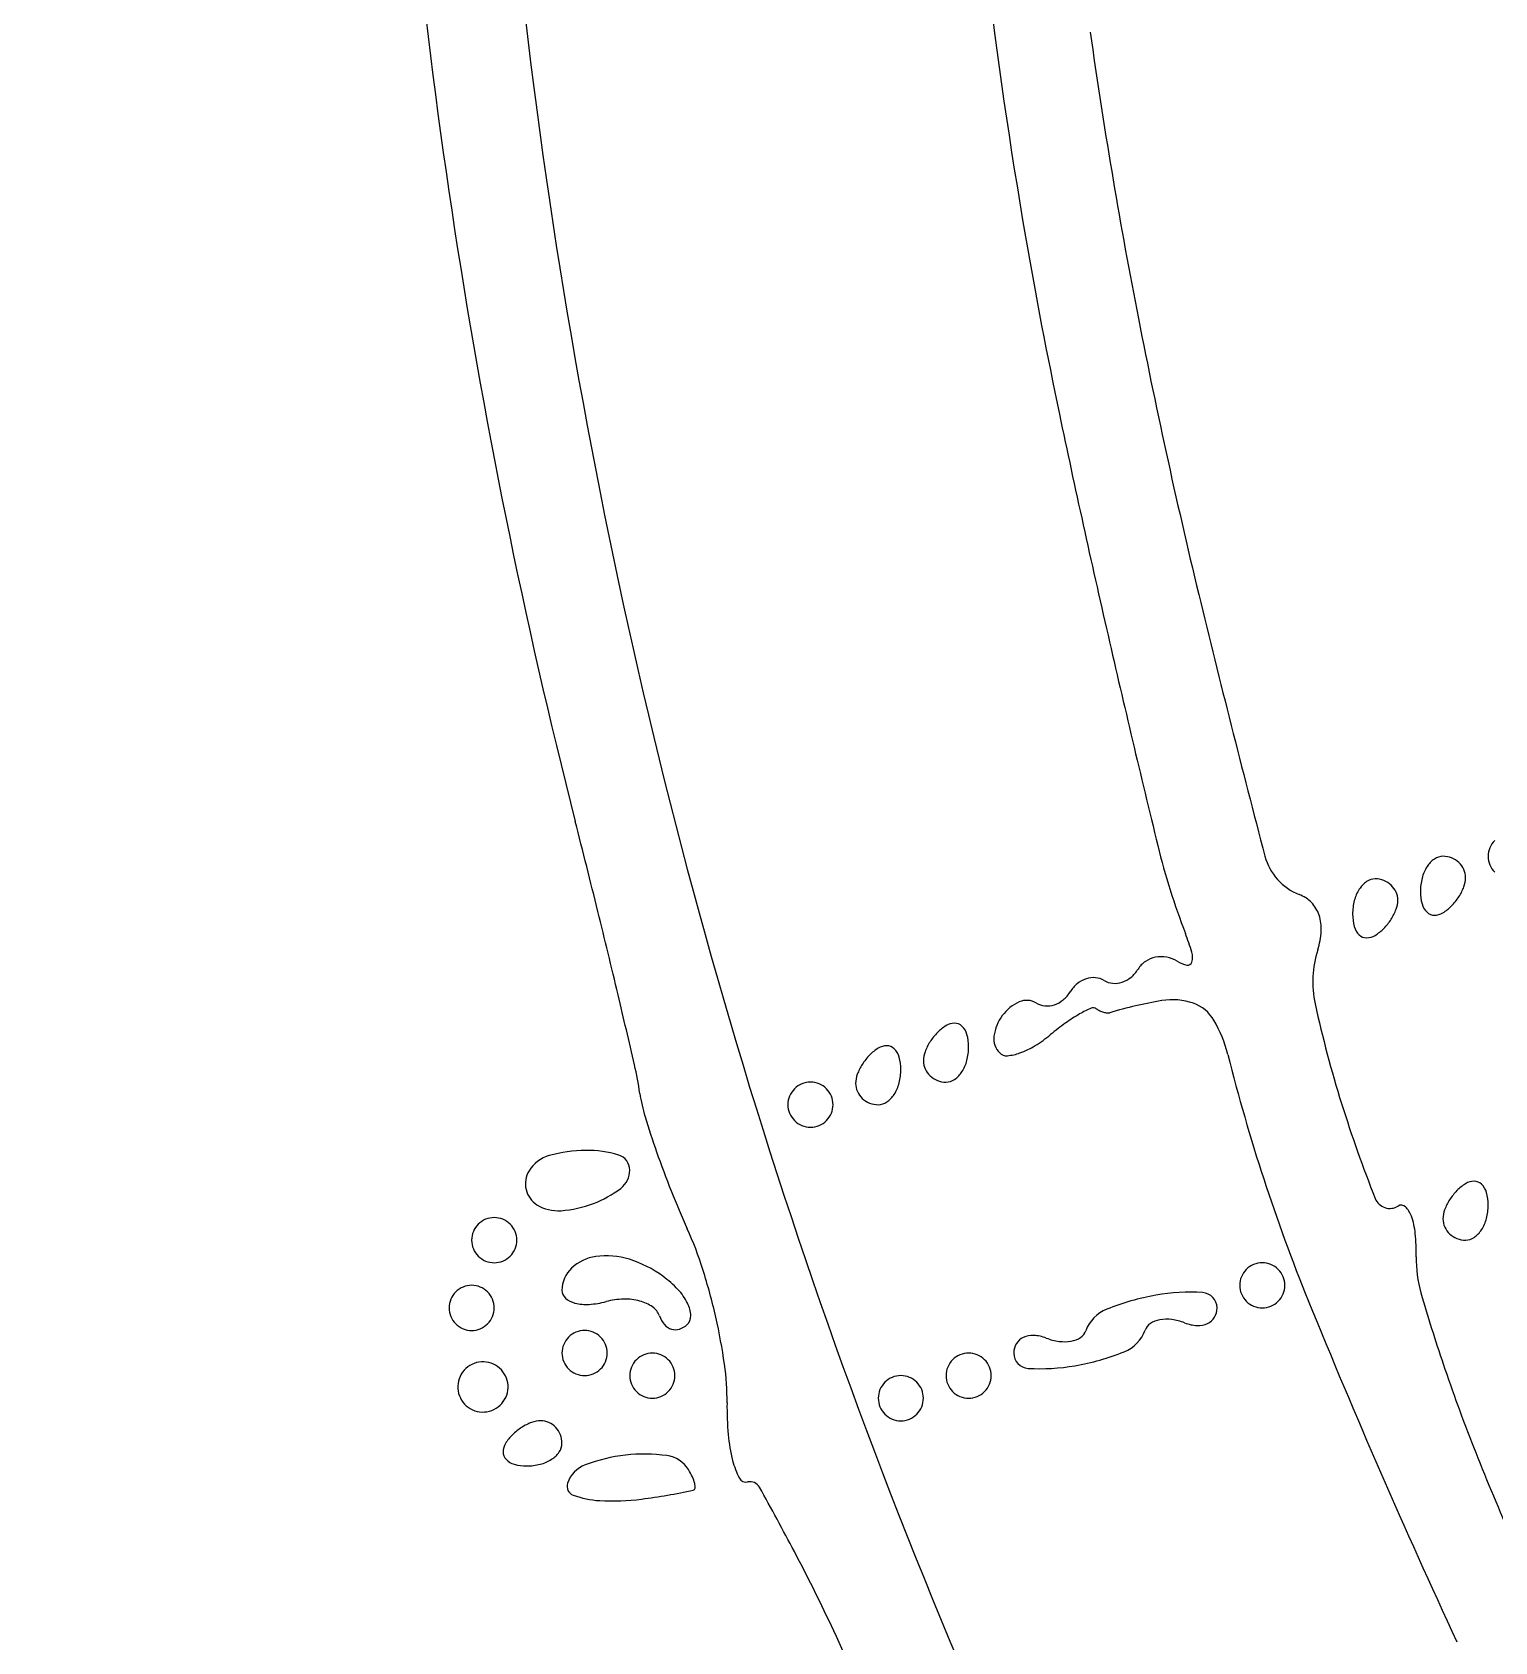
# Model space of a CAD drawing. Header units: metres. Extents: x -22 to 82, y -7 to 32.
# Drawn here: x 9.7028 to 9.8397, y 27.7126 to 27.8634 of the extents above; entities that cross this region are included whole.
import ezdxf

# ---------------------------------------------------------------- set-up
doc = ezdxf.new("R2010")
doc.units = ezdxf.units.M
doc.header["$LTSCALE"] = 2
doc.header["$MEASUREMENT"] = 0
doc.layers.add('ZSILUETAEDIFICIO', color=253, linetype='CONTINUOUS')
doc.layers.add('ZVEREDA', color=253, linetype='CONTINUOUS')

msp = doc.modelspace()

# ---------------------------------------------------------------- hatches: boundary and pattern name
at = {"layer": 'ZVEREDA'}
h = msp.add_hatch(dxfattribs=at)
h.set_pattern_fill('AR-SAND', color=256, scale=0.08)
h.set_pattern_definition([(37.50000000000001, (100.3217642182751, 117.4581959786875), (-0.0050394686487687, 0.1541459015210527), [0, -0.1216, 0, -0.136, 0, -0.13]), (7.499999999999999, (100.3217642182751, 117.4581959786875), (0.1415821364214182, 0.2257716852183792), [0, -0.0656, 0, -0.1096, 0, -0.042]), (327.5, (100.2233642182753, 117.4581959786875), (0.2491313489401196, 0.0004527242829572), [0, -0.04, 0, -0.144, 0, -0.188]), (317.5, (100.2233642182753, 117.4581959786875), (0.2404901283657835, 0.0702140451947399), [0, -0.02, 0, -0.0944, 0, -0.108])])
h.paths.add_polyline_path([(31.4583351261974, 30.10001185127862), (-5.580466054143699, 30.14202237673669), (-5.496152509190097, 24.7095630808688), (0.5053741138006274, 24.71459050236479), (0.5053741138006274, 23.02514520136083), (2.905374113800207, 23.02514520136083), (2.905811148500817, 24.71459050236479), (7.70575982083821, 24.71459050236479), (7.70575982083821, 23.02524487001511), (10.1053227861378, 23.02524487001511), (10.1057598208379, 24.71459050236479), (12.50561829493628, 24.71459050236479), (14.90575982083172, 24.71459050236479), (14.90575982083172, 23.02514520136083), (17.30547676903481, 23.02514520136083), (17.30591380373539, 24.71459050236479), (22.10547676902863, 24.63459050236452), (22.10547676902863, 23.02461800278962), (24.5050398048495, 23.02461800278962), (24.5050398048495, 24.63406330379348), (31.4583221007949, 24.61459050236454), (29.30561829493013, 24.61459050236454), (29.30561829493013, 20.61092766967829), (30.50572014345363, 20.61326742045304), (30.50572014345363, 24.61459050236454), (31.4583221007949, 24.61459050236454)])
h.paths.add_polyline_path([(3.274978631708791, 29.84745587849517), (21.85115500656482, 29.84745587849517), (21.85115500656482, 26.26298918530352), (3.274978631708791, 26.26298918530352)], flags=16)
edge = h.paths.add_edge_path(flags=0)
edge.add_line((4.190763625501631, 28.45334721717251), (4.191796270515823, 28.45334721717251))
edge.add_arc((4.030850849770815, 28.47872758158093), 0.1629343160792154, 351.0385129392877, 357.3660182868147)
edge.add_arc((4.112611057247875, 28.47496619707363), 0.0810876329450389, 344.53720768220717, 357.3660765305271, ccw=False)
edge = h.paths.add_edge_path(flags=0)
edge.add_arc((4.129473601766023, 28.48361260777853), 0.0424070857397566, 8.446156974039805, 17.04280200703507)
edge.add_arc((4.048520085864993, 28.46875624364435), 0.1245244297232045, 3.3254775150875844, 12.657113459455672, ccw=False)
edge.add_arc((4.009668740244905, 28.46649875537224), 0.1634413066505545, 3.325477516473139, 5.867953198212037)
edge.add_arc((4.024461425057098, 28.46801930679646), 0.148570677863494, 5.867861931155238, 8.446156969658695)
edge = h.paths.add_edge_path(flags=0)
edge.add_arc((4.187625943115307, 27.71049756740979), 0.005506773619038, 0, 44.649192788606285, ccw=False)
edge.add_line((4.193132716734738, 27.71049756740979), (4.193170576032799, 27.71059180186387))
edge.add_arc((4.083131412969806, 27.72142825678299), 0.110571452748189, 354.3757511834748, 357.7808422671732)
edge.add_arc((4.083495542828814, 27.72707965905653), 0.1105714527485412, 354.8460124112327, 363.6003750095574)
edge.add_arc((4.265141154600997, 27.71569919341579), 0.0736096129205384, 165.585485692761, 181.0365879312016)
edge = h.paths.add_edge_path(flags=0)
edge.add_ellipse((4.155844521799992, 27.55226263330349), major_axis=(-0.004886144824328529, 0.5517489951021792), ratio=0.0764573230342362, start_angle=264.41174822548277, end_angle=281.9145976805995, ccw=False)
edge.add_arc((-177.0033036909715, 27.24610176780652), 181.2017851309283, -3.410605131648481e-12, 0.07993633669821065, ccw=False)
edge.add_line((4.198481439956822, 27.24610176779618), (4.210484766247419, 27.6590139235833))
edge.add_ellipse((4.18687514976483, 27.77778923014426), major_axis=(0.01575538398604225, -0.1077800230216994), ratio=0.5161088083865675, start_angle=337.05526251174393, end_angle=345.80434126128097, ccw=False)
edge = h.paths.add_edge_path(flags=0)
edge.add_arc((387.0379938681306, 26.57348742740584), 383.1770730560518, 179.7962796488156, 179.8227156500893, ccw=False)
edge.add_arc((63.47661150482531, 27.72394417231078), 59.61364541384286, 179.6242268241421, 179.7962796450261, ccw=False)
edge.add_arc((107.9126775625507, 27.43250698258277), 104.0506671673548, 179.4892207827528, 179.6242268252662, ccw=False)
edge.add_arc((4.908773407262004, 28.32581589378475), 1.043191389333353, 173.5744382351789, 178.1175676432889, ccw=False)
edge.add_arc((3.941956756071903, 28.43638332363668), 0.0700943375474026, 136.9440126095541, 174.9430767679891, ccw=False)
edge.add_arc((3.939591411760631, 28.44492007257332), 0.0627084935053294, 98.57263522089539, 141.1716653543758, ccw=False)
edge.add_arc((3.971787529488921, 28.27408536092594), 0.2365196678389941, 91.78341864015289, 100.1162303726033, ccw=False)
edge.add_arc((4.161354391850892, 22.18584956753244), 6.327705978506592, 91.01273401402932, 91.78341864030182, ccw=False)
edge.add_line((4.049514576590127, 28.51256710557305), (4.169165289891879, 28.51468221717266))
edge.add_line((4.169165289891879, 28.51468221717232), (4.179750299263304, 28.53043944484654))
edge.add_arc((4.190827730734469, 28.52494372944767), 0.0123657743692955, 51.76101418273163, 153.6131534045893, ccw=False)
edge.add_line((4.198481439891822, 28.53465625290397), (4.198481439891822, 28.53636044799151))
edge.add_arc((4.193339192636984, 28.51586697619842), 0.0211287740527576, 75.9140893002533, 183.0668013861589)
edge.add_line((4.172240678425823, 28.51473658199643), (4.049514576590127, 28.51256710557305))
edge.add_arc((4.161354391844498, 22.18584956753244), 6.327705978506354, 91.01273401397248, 91.78341864024476)
edge.add_arc((3.971787529489319, 28.27408536092594), 0.2365196678390667, 91.78341864027549, 100.1162378328985)
edge.add_arc((3.941258338745911, 28.44519436956017), 0.0627084935053418, 100.1162378329312, 120.5228893311077)
edge.add_arc((3.942263761789718, 28.43729516592452), 0.0700943375474093, 117.9506432260986, 158.4595108276586)
edge.add_arc((4.001405707587139, 28.41591235581501), 0.1329691207264811, 159.2459526752788, 175.8968395766796)
edge.add_arc((4.909294928725814, 28.35078371074917), 1.04319138933335, 175.8968395763732, 179.4892207827571)
edge.add_arc((107.9126775622392, 27.43250698108915), 104.0506671670563, 179.4892207819287, 179.6242268244366)
edge.add_arc((63.47661150489225, 27.72394417644966), 59.6136454138861, 179.6242268281098, 179.7962796489794)
edge.add_arc((387.0379938451551, 26.57348740949783), 383.1770730331307, 179.7962796461218, 179.8227156473993)
edge.add_line((3.862755088178147, 27.75911035599103), (3.884622839891307, 27.72070371717251))
edge.add_arc((3.929255688633731, 27.74845655913333), 0.0525576961415898, 211.8734753522308, 222.0820973833024)
edge.add_arc((3.940104661909288, 27.75825274944765), 0.0671749997825091, 222.0818102784924, 230.2563674642507)
edge.add_arc((3.958449832274908, 27.78343227505326), 0.0982851158739191, 231.4181484407944, 254.9741783521728)
edge.add_arc((3.959368323424485, 27.7758030788865), 0.0911999037654329, 253.1739702547738, 268.217256623099)
edge.add_arc((3.968627737210397, 41.24924821526616), 13.56460629090511, 269.9489048779313, 270.3532500274084)
edge.add_arc((4.049525169780992, 16.95504494612499), 10.72985513343538, 89.5075836061958, 89.98540653837108, ccw=False)
edge.add_arc((4.130247462298712, 27.54011210430104), 0.1448483138350315, 64.17034698782749, 85.44946313993978, ccw=False)
edge.add_arc((4.191746138397974, 27.66642980881176), 0.0043674083606586, 1.4282544963651844, 68.34992075025048, ccw=False)
edge.add_arc((4.197384248272812, 27.67701561994579), 0.0105538936861254, 212.0429010611537, 263.0773218994982, ccw=False)
edge.add_arc((4.200612712082403, 27.70999352945552), 0.0404527841329601, 231.8085000024286, 252.4850053579366, ccw=False)
edge.add_arc((4.161788889977004, 27.66257060467501), 0.0208577567284913, 48.53142696656482, 82.63062587060486)
edge.add_arc((4.11933816690663, 27.13308106570912), 0.5520225538390414, 85.31102351279071, 89.99478211468639)
edge.add_arc((4.118411279294634, 16.9552485283175), 10.72985513343608, 89.99478211606726, 90.35325002811415)
edge.add_arc((4.073781246147718, 41.2494889468843), 13.56460629090747, 269.50474175352076, 269.9090879921701, ccw=False)
edge.add_arc((3.956613111675125, 27.77658927219733), 0.0911999037654514, 239.2648217281377, 269.94890487625094, ccw=False)
edge.add_arc((3.940104661909288, 27.75825274944765), 0.0671749997825307, 215.766892496466, 243.3781184107606, ccw=False)
edge.add_line((3.885598753388649, 27.71898970661965), (3.862755088177721, 27.75911035598011))
edge = h.paths.add_edge_path(flags=0)
edge.add_arc((3.982208672812931, 27.77710128656037), 0.0039699795081061, 57.093542815945284, 128.0095147918335, ccw=False)
edge.add_arc((3.983777369758798, 27.77691396217733), 0.0035691351575788, -36.39606693346491, 80.51639118771561, ccw=False)
edge.add_arc((3.985008823383225, 27.77555727172944), 0.0018093348073117, 293.7971605359992, 335.12409378026587, ccw=False)
edge.add_arc((3.984854518882713, 27.77590723729099), 0.002191808038586, 257.1681723130867, 293.7964911424778, ccw=False)
edge.add_arc((3.98554989726631, 27.77896024180501), 0.0053230039216045, 238.282669802615, 257.1684968903267, ccw=False)
edge.add_arc((3.980302814458611, 27.77683864407101), 0.0034331700992157, 99.02971341141892, 315.4979837284754, ccw=False)
edge = h.paths.add_edge_path(flags=0)
edge.add_arc((4.003867887505493, 27.77651366478631), 0.0041965817445002, 179.5419055987072, 270.4580944011244)
edge.add_arc((4.003949051078308, 27.77651352882827), 0.0041965817444636, 269.3499522369119, 383.1232100615633)
edge.add_arc((4.003864094692489, 27.77672872215237), 0.0041965817444639, 19.96411019100292, 182.4788541983977)
edge = h.paths.add_edge_path(flags=0)
edge.add_arc((3.979353550216473, 28.42993420992462), 0.0009651872828333, 125.0907544769644, 237.6009057839097)
edge.add_arc((3.995965221876986, 28.40704187017155), 0.0279429480104366, 127.8062335931203, 268.779035296377)
edge.add_line((3.995369806797299, 28.37910526650563), (4.002718144077988, 28.38645734180113))
edge.add_arc((4.10007393273122, 28.38764962442366), 0.0973630891154655, 166.3647067637932, 180.7016464897838, ccw=False)
edge.add_arc((3.991574634341134, 28.42003595056144), 0.0167827455633406, 325.7976337708378, 488.477492724186)
edge.add_arc((3.995342312636922, 28.45231582363164), 0.0238394652163404, 233.4109544616884, 272.5958997522416)
edge.add_arc((3.987035091752404, 28.42505208948006), 0.0100004255996245, 20.17316381762081, 145.4473270086913)

# ---------------------------------------------------------------- linework, layer by layer
at = {"layer": 'ZSILUETAEDIFICIO'}
for centre, radius, start, end in [((10.32033442290748, 27.93206943530106), 0.5753639790383326, 178.4380446925542, 192.0592957276367), ((10.31721797928211, 27.93312699334325), 0.5816262819458066, 182.7916183917866, 194.3015919596796), ((10.27280929067749, 27.92639489651475), 0.4840634027128443, 183.6845482127293, 189.7750305346295), ((10.31025934618472, 27.93510733145496), 0.513462158266899, 188.0307801085263, 190.9721839162499), ((10.25508949677052, 27.92334233558279), 0.4660826011651626, 189.7750580183668, 191.8543793936026), ((10.3861195517045, 27.94981604373453), 0.5907351612965815, 190.9722980618773, 193.6201619865867), ((10.91468558318931, 28.06179198555043), 1.140052409684065, 191.8543486145202, 192.9202716106732), ((10.30719748578423, 27.92926293124333), 0.5619306033640371, 192.0593008128387, 205.9239835935844), ((11.0925807083583, 28.1209931689142), 1.317638850956785, 193.6202893204708, 194.7199014829467), ((11.25071400989671, 28.13887911789749), 1.484809613420016, 192.9203172468161, 193.7015994697678), ((8.596868643652016, 27.49456479142498), 1.19374371936501, 13.88355074674084, 14.3015802904747), ((9.872224904655724, 27.80279903631146), 0.0659431522945515, 193.7016912559197, 201.1967438126757), ((9.841187569981912, 27.7861765430988), 0.0020982908723822, 157.3753071480579, 179.9993677235803), ((9.841216229618311, 27.78616465718483), 0.0021293174230358, 135.0007884644147, 157.3767585326241), ((9.8232970888009, 27.78753157610737), 0.005283129075694999, 194.7198897014848, 249.0063244462262), ((9.83642670911263, 27.78324442801733), 0.0036367777443202, 147.322383474219, 165.7437675585644), ((9.835515160008697, 27.78382915236477), 0.0025538076012887, 124.9370861466801, 147.3228174126963), ((9.83485929249332, 27.78476804684334), 0.0014085194108676, 90.00054442116257, 124.9376940886845), ((9.834859275460701, 27.78394911961783), 0.0022274466362008, 68.74814367769653, 89.99990614089133), ((9.834895988499994, 27.78404357454281), 0.0021261077017174, 46.74101695150852, 68.74759124283973), ((9.834970690407488, 27.78412296225292), 0.0020170995207028, 24.07311193897261, 46.74097438573983), ((9.841187569981429, 27.78617658940937), 0.0020982908719379, 180.0006322764197, 202.6246928509859), ((9.841216229618311, 27.78618847532334), 0.0021293174229968, 202.6232414673759, 224.9992115355853), ((9.829170160008516, 27.78171415236443), 0.0025538076010287, 124.9370861383064, 147.3228174028994), ((9.82851429249314, 27.78265304684402), 0.0014085194098615, 90.00054442116257, 124.9376940947001), ((9.828514275461004, 27.781834119618), 0.0022274466359734, 68.74814368647787, 89.99990615259007), ((9.828550988500211, 27.78192857454167), 0.0021261077026121, 46.74101697250396, 68.74759126537276), ((9.82862569040779, 27.78200796225417), 0.0020170995198748, 24.07311191475901, 46.7409743636027), ((9.837864143545431, 27.78287928641186), 0.005119864436182, 165.7447077474439, 180.0005053551689), ((9.835112711613192, 27.78418636721727), 0.0018615674964199, 0.0007398107581109728, 24.07435467223434), ((9.834523696545801, 27.78418636183733), 0.0024505825637735, 339.5110204519643, 0.0006877762793654686), ((9.820268653333898, 27.77963972679214), 0.0031698412301205, 43.97507158123285, 69.00568680500248), ((9.83151914354562, 27.78076428641185), 0.005119864436182, 165.7447077474439, 180.0005053551689), ((9.830081709112818, 27.78112942801732), 0.0036367777443202, 147.322383474219, 165.7437675585644), ((9.828767711612898, 27.7820713672163), 0.0018615674967909, 0.0007398387543201653, 24.07435469778623), ((9.828178696545649, 27.78207136183897), 0.0024505825642283, 339.5110204171157, 0.0006877390726770299), ((9.83721390021924, 27.78287921433713), 0.0044696211099143, 179.9996549533788, 195.1307610008926), ((9.83180785027372, 27.78531229876177), 0.0053998440598165, 315.6366025955366, 327.3221384329674), ((9.832222389192623, 27.78504634248043), 0.004907324764095, 327.3226608401513, 339.5103471501629), ((8.918292952015008, 27.5740132876038), 0.8626460758415362, 13.3501171754884, 13.88342532858453), ((9.820324117917835, 27.77969312241578), 0.0030928515870133, 18.48032241466167, 43.97666185040961), ((9.819456673138319, 27.77940326947515), 0.0040074417521067, 356.5683268166874, 18.47952516567394), ((9.830868900219002, 27.78076421433536), 0.0044696211094395, 179.9996549300594, 195.1307609783788), ((9.825877389192812, 27.78293134247826), 0.0049073247628732, 327.3226608624889, 339.5103471731763), ((9.834506697839316, 27.78214720798616), 0.0016651999532532, 195.1311727909692, 226.7416358722515), ((9.834055874153137, 27.78166810378468), 0.0010073376333481, 226.7414538767677, 270.0258772126962), ((9.834055634295737, 27.78218938078277), 0.0015286146866719, 270.0260431276026, 301.7176733420232), ((9.832611143294997, 27.7845266155648), 0.0042761992036278, 301.7175508310489, 315.63703570822), ((9.790276265335933, 27.77101833445846), 0.0219521973937372, 16.32319941102161, 21.19741848154972), ((9.816300890521404, 27.77959256001282), 0.007168896295718, 342.3911088422531, 356.5679138174959), ((9.828161697839022, 27.78003220798701), 0.0016651999536039, 195.1311728211754, 226.7416359050966), ((9.826266143295214, 27.78241161556667), 0.0042761992048996, 301.7175508130449, 315.6370356907901), ((9.825462850273908, 27.78319729876176), 0.0053998440598165, 315.6366025955366, 327.3221384329674), ((9.827710874153325, 27.77955310378417), 0.0010073376328931, 226.7414538590346, 270.0258771868234), ((9.827710634295926, 27.78007438078254), 0.0015286146862394, 270.0260431105626, 301.7176733320028), ((9.808343503832702, 27.77434280693024), 0.002394310471151, 124.1319654812673, 148.2826432630467), ((9.808460857135515, 27.77416963668099), 0.0026034987410018, 101.4505709571876, 124.1313693929541), ((9.808490288158481, 27.77402456008053), 0.0027515305052573, 79.4658097568941, 101.4514928292273), ((9.808464708494483, 27.77388689643453), 0.0028915504977538, 58.28328132922962, 79.46619478341293), ((9.81139859563092, 27.77863407302749), 0.0026890748558008, 238.2822448797986, 259.1108550428756), ((9.810965222151225, 27.77638130647426), 0.0003950021201993, 259.1110872994864, 343.7942385972531), ((9.809772391828801, 27.77672800595474), 0.0016371956264602, 343.7935610083106, 16.322023881393), ((9.83253326352019, 27.77444059925148), 0.0098614481769029, 162.3912407316048, 192.2014234829103), ((9.802275807639319, 27.77222223562563), 0.0026098183975804, 108.4356775034074, 129.5179236218881), ((9.802157600030824, 27.77257665706543), 0.0022362041691414, 85.44272223607665, 108.4341675509911), ((9.802193050817806, 27.77302112837276), 0.0017903213362886, 58.28250059407191, 85.44345653523067), ((9.804075507401024, 27.77606700413554), 0.0017903213363966, 238.2825005940719, 265.4434565352307), ((9.80399275058042, 27.77686589688267), 0.0026098183974104, 288.4356774939379, 309.5179236141793), ((9.803713838195307, 27.77720407881736), 0.0030481779969738, 309.5173288753976, 328.2827342927067), ((8.85256077463211, 27.55841399084198), 0.9302038822219796, 12.93553414101694, 13.35012594934114), ((9.797368838195126, 27.77508907881736), 0.0030481779969738, 309.5173288753976, 328.2827342927067), ((9.802554720024801, 27.771884053691), 0.0030481779975891, 129.5173288885746, 148.2827343053297), ((9.80411095818792, 27.77651147544384), 0.0022362041702164, 265.4427222383767, 288.4341675528332), ((9.796798056924388, 27.76890732617494), 0.0039710994008726, 113.8742836760664, 143.6727493193852), ((9.7958861228133, 27.77096773254635), 0.0017179020642327, 58.28245761114817, 113.874471313119), ((9.797730507401212, 27.77395200413577), 0.0017903213365901, 238.2825005978961, 265.4434565358058), ((9.797765958188222, 27.77439647544384), 0.0022362041702164, 265.4427222383767, 288.4341675528332), ((9.797647750580154, 27.77475089688147), 0.0026098183964757, 288.4356775113172, 309.5179236300606), ((9.807925113358294, 27.75885969680627), 0.0144098593046571, 119.441678182803, 125.6155234494046), ((9.806759219889301, 27.76092493553443), 0.0120382525613027, 113.6650071927873, 119.4408029568953), ((9.802120299693996, 27.77151028972878), 0.0004810338649776, 54.17503581764284, 113.6668456972045), ((9.803654847451696, 27.77363598896187), 0.0021406896236066, 234.1742387539529, 244.1413120301477), ((9.803724698642128, 27.77378022799877), 0.0023009521767595, 244.14263509932, 253.5846758741794), ((9.80362165506881, 27.77343019185366), 0.0019360641472522, 253.5824217923627, 263.6672986352308), ((9.803479246934131, 27.77214704709831), 0.0006450410878831, 263.667855839838, 286.5537950401994), ((9.8155183096749, 27.73164405551785), 0.0416093238777894, 99.66064476058473, 106.5539977175778), ((9.809526615247506, 27.76684252728847), 0.0059045228406529, 70.54483892449389, 99.6607401384709), ((9.810287389004145, 27.7689962377238), 0.0036203938274895, 30.32639540280083, 70.54485667134149), ((9.926743890276413, 27.79481215704487), 0.1062494275141297, 192.2014494469607, 197.4146952173269), ((9.790577414923717, 27.76667651694333), 0.0042761992033027, 121.7175508258704, 135.6370357039466), ((9.789132923922608, 27.76901375172542), 0.0015286146861938, 90.02604309352256, 121.7176733130146), ((9.789132684066118, 27.76953502872402), 0.001007337632666, 46.74145387788053, 90.02587721269616), ((9.78868186037991, 27.76905592452118), 0.0016651999536039, 15.13117282117539, 46.74163590509664), ((9.796970269230513, 27.76878071292981), 0.0041848468969331, 143.6729193773584, 172.5152426256695), ((9.81415014078064, 27.75016997878299), 0.0250992075406823, 125.6159661868211, 129.6906418232241), ((9.802877344027621, 27.76466159554752), 0.0122051413106483, 14.04623175093862, 30.3263179702815), ((9.782787923922797, 27.76689875172542), 0.0015286146864328, 90.0260431105626, 121.7176733275044), ((9.782787684066307, 27.76742002872334), 0.0010073376333483, 46.74145390446098, 90.02587723854282), ((9.790966169026234, 27.76615679002998), 0.0049073247628732, 147.3226608624889, 159.5103471731763), ((9.791380707945137, 27.76589083374444), 0.0053998440609214, 135.6366025766235, 147.3221384146999), ((9.785974657999986, 27.768323918173), 0.0044696211094395, 359.9996549300594, 15.13076097837881), ((9.794678695871625, 27.76908179115964), 0.0018735795909051, 172.5154565311225, 225.0001760973284), ((9.792629336897619, 27.77501403904228), 0.0077135027684476, 289.9140115810902, 301.6141769916745), ((9.79003939307114, 27.77922132180026), 0.0126540530633868, 301.6148361637045, 309.6901974689002), ((9.785035707945326, 27.76377583374648), 0.0053998440598165, 135.6366025955366, 147.3221384329674), ((9.78423241492402, 27.76456151694333), 0.0042761992036278, 121.7175508310489, 135.63703570822), ((9.78233686037973, 27.76694092452203), 0.0016651999532532, 15.13117279096919, 46.74163587225151), ((9.77962965799972, 27.76620891817112), 0.0044696211099143, 359.9996549533788, 15.13076100089263), ((9.788664861673396, 27.76701677066927), 0.0024505825642283, 159.5110204171157, 180.0006877390727), ((9.788075846605977, 27.76701676529183), 0.0018615674967909, 180.0007398387543, 204.0743546977862), ((9.786761849106142, 27.76795870449092), 0.0036367777443202, 327.322383474219, 345.7437675585644), ((9.785324414673397, 27.76832384609634), 0.005119864436182, 345.7447077474438, 0.0005053551688704996), ((9.793989858321993, 27.76839293438417), 0.0008994025911638, 224.9995007946715, 275.2579322969754), ((9.793636276805728, 27.77223427481363), 0.0047569816483658, 275.2588391044947, 289.9150265709985), ((9.98202890330711, 27.80948258861946), 0.1724680906755272, 194.0462055322286, 202.1103507819154), ((9.72513721282192, 27.75883044254124), 0.0349070629518805, 8.465201700553001, 12.93530984890603), ((9.78231986167313, 27.76490177067086), 0.0024505825637735, 159.5110204519643, 180.0006877762794), ((9.784621169026423, 27.76404179002782), 0.004907324764095, 147.3226608401514, 159.5103471501629), ((9.778979414673614, 27.76620884609633), 0.005119864436182, 345.7447077474438, 0.0005053551688704996), ((9.788217867811198, 27.76708017025413), 0.0020170995198748, 204.073111914759, 226.7409743636027), ((9.788292569718834, 27.76715955796664), 0.0021261077026121, 226.7410169725039, 248.7475912653728), ((9.78767339820999, 27.76737398014353), 0.0025538076012887, 304.9370861466801, 327.3228174126963), ((9.774747040147133, 27.76621392678612), 0.015249200932449, 188.4653739015148, 196.8797162552262), ((9.775651229618404, 27.76289965718485), 0.0021293174230358, 135.0007884644147, 157.3767585326241), ((9.7756511881787, 27.76289961574554), 0.0021293174226753, 112.6232414641004, 134.9992115355853), ((9.775639302264835, 27.76292827538214), 0.0020982908719379, 90.0006322764197, 112.6246928509962), ((9.775639255954331, 27.76292827538214), 0.0020982908719275, 67.37530714900383, 89.9993677235803), ((9.77562737004041, 27.76289961574554), 0.0021293174227384, 45.0007884644147, 67.37675853589961), ((9.77562732860062, 27.76289965718485), 0.0021293174229968, 22.62324146737595, 44.9992115355853), ((9.781730846606706, 27.76490176529182), 0.0018615674972988, 180.0007398387543, 204.0743546984744), ((9.781872867811018, 27.76496517025396), 0.0020170995193976, 204.0731119200206, 226.7409743686013), ((9.781328398210235, 27.76525898014353), 0.0025538076012887, 304.9370861466801, 327.3228174126963), ((9.780416849106302, 27.76584370449098), 0.0036367777443202, 327.322383474219, 345.7437675585644), ((9.788329282758895, 27.76725401289013), 0.0022274466362008, 248.7481436646703, 269.9999061291926), ((9.788329265725906, 27.76643508566428), 0.0014085194100479, 270.0005444211625, 304.9376940893943), ((9.775622569981124, 27.7629115430978), 0.0020982908719275, 157.3753071155864, 179.9993676925357), ((9.775622569981607, 27.76291158941063), 0.0020982908724627, 180.0006323074643, 202.6246928853807), ((9.775655988237503, 27.76291154309899), 0.0020982908719379, 0.0006322764196846798, 22.62469285098589), ((9.775655988237105, 27.76291158940944), 0.0020982908723822, 337.3753071480579, 359.9993677235803), ((9.781947569719023, 27.76504455796544), 0.0021261077017174, 226.7410169515085, 248.7475912428397), ((9.78198428275823, 27.76513901289047), 0.0022274466362008, 248.7481436776965, 269.9999061408913), ((9.781984265725697, 27.76432008566496), 0.0014085194108676, 270.0005444211625, 304.9376940886845), ((9.947794409257114, 27.80141489198996), 0.1283111694696212, 197.4146834715074, 201.6252202940655), ((9.838320294710002, 27.78550485497345), 0.0816848736242217, 196.8800368169713, 199.3076827858105), ((9.775651229618404, 27.76292347532336), 0.0021293174229968, 202.6232414673759, 224.9992115355853), ((9.7756511881787, 27.76292351676267), 0.0021293174227384, 225.0007884644147, 247.3767585358996), ((9.775639302265319, 27.76289485712579), 0.0020982908719275, 247.3753071351691, 269.999367711152), ((9.77563925595382, 27.76289485712579), 0.002098290871903, 270.000632288848, 292.6246928648309), ((9.77562737004041, 27.76292351676267), 0.0021293174226753, 292.6232414641004, 314.9992115355853), ((9.77562732860062, 27.76292347532336), 0.0021293174230358, 315.0007884644147, 337.3767585326241), ((9.752086716482381, 27.75498555303818), 0.0032852627122685, 105.903796699212, 148.2825584613715), ((9.754697743043124, 27.74582157334453), 0.0128139553573193, 90.4867754574728, 105.9035461644856), ((9.754677013311493, 27.74826931680633), 0.010366124119107, 73.14571245796026, 90.48714240655251), ((9.757259232869501, 27.75679283517252), 0.001460046240203, 0.0002386554114329523, 73.145823320751), ((9.848469010439004, 27.78905977258916), 0.0924381926411411, 199.3073084722871, 201.7351835985547), ((9.751255324287996, 27.75549939762533), 0.0023078941838238, 148.2829092837824, 170.7866764009703), ((9.756552046699909, 27.75679284353583), 0.0021672324096483, 307.5793491312321, 359.9999396781483), ((9.75127664472734, 27.75549592052226), 0.0023294962910441, 170.786218575226, 193.133358603262), ((9.751266397429617, 27.75549351207025), 0.0023189697789492, 193.1329365449792, 215.5368279497436), ((9.751835376450998, 27.76292209187596), 0.0099012264263405, 290.5705692171215, 307.5794954546175), ((9.843262853800127, 27.78698459296385), 0.0868336911164594, 201.7353710621919, 204.2798866656159), ((9.840025707944903, 27.75108583374646), 0.0053998440594337, 135.6366025921568, 147.3221384303556), ((9.839222414923626, 27.75187151694337), 0.0042761992033027, 121.7175508258704, 135.6370357039466), ((9.837777923922914, 27.75420875172546), 0.0015286146864328, 90.0260431105626, 121.7176733275044), ((9.837777684065884, 27.75473002872366), 0.0010073376333481, 46.74145387676766, 90.02587721269616), ((9.837326860380216, 27.75425092452207), 0.0016651999529416, 15.13117279504825, 46.74163588366222), ((9.751228807136812, 27.75546669764549), 0.0022727957314329, 215.537544756058, 238.2825670785531), ((9.752006376051895, 27.7567248155375), 0.0037518069037324, 238.2824299607049, 274.3650494000248), ((9.75145610853383, 27.76393258425725), 0.0109805498274817, 274.3654787688574, 290.5707698726641), ((9.829887722118428, 27.75467229119204), 0.0014771929437542, 201.6254052822987, 301.7175064181816), ((9.830955901301223, 27.75294396642494), 0.0005545829461612, 46.70217966518801, 121.7187718382373), ((9.829824083812298, 27.7517429136193), 0.0022048976644973, 19.56666138482478, 46.70049943536266), ((9.839611169026, 27.7513517900278), 0.0049073247636691, 147.3226608372811, 159.51034714831), ((9.833969414673248, 27.75351884609813), 0.0051198644366368, 345.7447077277153, 0.0005053348198343007), ((9.83461965799981, 27.75351891817104), 0.0044696211099143, 359.9996549533788, 15.13076100089263), ((9.746041188178623, 27.75020961574552), 0.0021293174226753, 112.6232414641004, 134.9992115355853), ((9.746029302264816, 27.75023827538212), 0.0020982908719379, 90.0006322764197, 112.6246928509962), ((9.746029255954198, 27.75023827538212), 0.0020982908719275, 67.37530714900383, 89.9993677235803), ((9.746017370040391, 27.75020961574552), 0.0021293174227384, 45.0007884644147, 67.37675853589961), ((9.825430453648806, 27.75018131476997), 0.0068677912918076, 5.523701513905482, 19.56648527284005), ((9.83730986167319, 27.75221177067084), 0.0024505825637735, 159.5110204519643, 180.0006877762794), ((9.836720846605914, 27.75221176529095), 0.0018615674964199, 180.0007398107581, 204.0743546722343), ((9.835406849105993, 27.75315370448953), 0.0036367777439842, 327.3223834961779, 345.7437675793788), ((9.746012569981502, 27.75022154309897), 0.0020982908719275, 157.3753071490141, 179.9993677235803), ((9.74604122961793, 27.75020965718483), 0.002129317422616, 135.0007884557555, 157.3767585279062), ((9.746017328600999, 27.75020965718483), 0.0021293174226753, 22.6232414720938, 44.99921154424447), ((9.746045988237483, 27.75022154309897), 0.0020982908719379, 0.0006322764196846798, 22.62469285098589), ((9.732661611558115, 27.73709304969299), 0.0344997373994523, 17.50064507529656, 24.27973738230851), ((9.813601684036001, 27.74903710186447), 0.0187517726824986, 358.8886176177303, 5.524593139546109), ((9.836862867811135, 27.75227517025525), 0.0020170995203911, 204.0731119442305, 226.7409743951495), ((9.836937569718629, 27.75235455796548), 0.0021261077015526, 226.7410169604193, 248.7475912542496), ((9.836974282757922, 27.75244901289034), 0.0022274466362008, 248.7481436886005, 269.9999061525901), ((9.8369742657257, 27.75163008566483), 0.0014085194108676, 270.0005444211625, 304.9376940886845), ((9.836318398209926, 27.75256898014351), 0.0025538076016715, 304.9370861550453, 327.3228174182173), ((9.746012569981986, 27.75022158940948), 0.0020982908724451, 180.0006322764197, 202.6246928519422), ((9.74604122961793, 27.75023347532334), 0.0021293174226753, 202.6232414720938, 224.9992115442445), ((9.746017328600999, 27.75023347532334), 0.002129317422616, 315.0007884557555, 337.3767585279062), ((9.746045988237, 27.75022158940948), 0.0020982908723822, 337.3753071480579, 359.9993677235803), ((9.746041188178623, 27.75023351676265), 0.0021293174227384, 225.0007884644147, 247.3767585358996), ((9.746029302264816, 27.75020485712594), 0.0020982908719275, 247.3753071490038, 269.9993677235803), ((9.746029255954198, 27.75020485712594), 0.0020982908719379, 270.0006322764197, 292.6246928509962), ((9.746017370040391, 27.75023351676265), 0.0021293174226753, 292.6232414641004, 314.9992115355853), ((9.755243132043915, 27.74551862522196), 0.0028688529346395, 133.4804517643154, 180.0001791028236), ((9.756099286353901, 27.74461579828431), 0.0041130782685929, 97.93286895498109, 133.4803381873141), ((9.756523053519402, 27.74157441983567), 0.0071838373731431, 72.49599397616123, 97.93257306346783), ((9.755418937997831, 27.73807351258449), 0.0108547259123256, 53.82499308364325, 72.4959205410386), ((9.7112485589534, 27.73034120746712), 0.0569520467526358, 12.84366253647029, 17.50070995727336), ((9.81795122961762, 27.74597965718488), 0.002129317422616, 135.0007884557555, 157.3767585279062), ((9.817951188178284, 27.74597961574551), 0.0021293174226753, 112.6232414641004, 134.9992115355853), ((9.81793930226533, 27.74600827538103), 0.0020982908733372, 90.00063228884795, 112.6246928619751), ((9.817939255953917, 27.74600827538217), 0.0020982908721548, 67.37530713754586, 89.99936771115203), ((9.817927370040508, 27.74597961574551), 0.0021293174227384, 45.0007884644147, 67.37675853589961), ((9.817927328600746, 27.74597965718488), 0.0021293174229968, 22.62324146737595, 44.9992115355853), ((9.843790871955008, 27.74845141780577), 0.0114430959713239, 178.8885053901022, 196.1098412661987), ((9.74392618817842, 27.74386461574551), 0.0021293174226753, 112.6232414641004, 134.9992115355853), ((9.743914302265523, 27.74389327538125), 0.0020982908731273, 90.00063228884795, 112.6246928643519), ((9.743914255953968, 27.74389327538233), 0.0020982908719275, 67.37530713516908, 89.99936771115203), ((9.743902370040615, 27.74386461574551), 0.0021293174227384, 45.0007884644147, 67.37675853589961), ((9.75574191682361, 27.73851515872894), 0.0103075818380849, 43.43288110092723, 53.82516567083192), ((9.81792256998122, 27.74599154309897), 0.0020982908719275, 157.3753071490141, 179.9993677235803), ((9.817922569981619, 27.74599158940947), 0.0020982908724451, 180.0006322764197, 202.6246928519422), ((9.8179559882376, 27.74599154309897), 0.0020982908719379, 0.0006322764196846798, 22.62469285098589), ((9.817955988237117, 27.74599158940947), 0.0020982908723822, 337.3753071480579, 359.9993677235803), ((9.7438975699813, 27.74387654309896), 0.0020982908719275, 157.3753071490141, 179.9993677235803), ((9.743926229617728, 27.74386465718487), 0.002129317422616, 135.0007884557555, 157.3767585279062), ((9.743902328600797, 27.74386465718487), 0.0021293174229968, 22.62324146737595, 44.9992115355853), ((9.743930988237736, 27.74387654309896), 0.0020982908719379, 0.0006322764196846798, 22.62469285098589), ((9.753338836785304, 27.74551860812846), 0.0009645576760766, 179.9995173273364, 228.8107595630021), ((9.754119795827819, 27.74641109905451), 0.0021504906752905, 228.8119966939699, 255.6567559172817), ((9.754636617614494, 27.74843201407504), 0.0042364442406333, 255.6558085241771, 273.8572120373423), ((9.75434883727641, 27.75270001231968), 0.0085141336331395, 273.8573420298464, 284.6548716853923), ((9.758333422351114, 27.73746285748427), 0.0072353998741385, 91.48073138800447, 104.6550022134686), ((9.75828507311391, 27.73933253071232), 0.0053651016016436, 74.99568231379203, 91.48052514494982), ((9.758695816408107, 27.74086477069255), 0.0037787632373419, 55.13541615196131, 74.99651813961455), ((9.759296282343485, 27.74188025363452), 0.0054129543781457, 26.60400252881726, 43.43263107837444), ((9.761588844161224, 27.74302847052229), 0.0028489259638951, 2.502059889220575, 26.60423400020313), ((9.811991620442114, 27.72219134976194), 0.0232205285103637, 99.94178646097542, 111.7811566058178), ((9.811241995647634, 27.72646809722715), 0.0188785812267215, 86.61242485776069, 99.94179131299059), ((9.812272642263707, 27.74387956446378), 0.0014366368460863, 7.140213640901328e-05, 86.61257989568222), ((9.81795122961762, 27.74600347532333), 0.0021293174226753, 202.6232414720938, 224.9992115442445), ((9.817951188178284, 27.74600351676264), 0.0021293174227384, 225.0007884644147, 247.3767585358996), ((9.817927370040508, 27.74600351676264), 0.0021293174226753, 292.6232414641004, 314.9992115355853), ((9.817927328600746, 27.74600347532333), 0.0021293174230358, 315.0007884644147, 337.3767585326241), ((10.4766134783379, 28.01041603965228), 0.7063109079937655, 202.110305069887, 204.9389686532039), ((9.983736452068825, 27.78887023389763), 0.157108624109063, 196.1096866495909, 198.6470984496361), ((9.743897569981726, 27.7438765894093), 0.0020982908723577, 180.0006322702055, 202.6246928462081), ((9.743926229617728, 27.74388847532333), 0.0021293174226753, 202.6232414720938, 224.9992115442445), ((9.743902328600797, 27.74388847532333), 0.0021293174230358, 315.0007884644147, 337.3767585326241), ((9.743930988237224, 27.7438765894093), 0.0020982908723822, 337.3753071537919, 359.9993677297945), ((9.759857993389005, 27.74253291654099), 0.0017456951353895, 19.76657027068256, 55.13527057718743), ((9.763943043747702, 27.74400084519726), 0.002595094076037, 199.7647389013183, 220.2985125580665), ((9.763350504034605, 27.74310545203844), 0.0010855849124803, 313.0511106691379, 2.501937066950803), ((9.713521685036824, 27.73085969222893), 0.0546205389592946, 8.136447806274965, 12.84343629788395), ((9.804655388342127, 27.74055073819096), 0.0034496548598689, 111.781099884831, 160.1165838595515), ((9.808982433379896, 27.73919926612149), 0.0036156628726513, 82.3640084343056, 100.3328700725762), ((9.808749203941005, 27.73745957479514), 0.0053709183759489, 69.00616845261908, 82.36408579498594), ((9.812198180554503, 27.74374398109512), 0.0014740789980628, 294.8435981199494, 329.4475128497668), ((9.8119684562582, 27.74387955038247), 0.001740822851461, 329.4484278019429, 0.0005223824137987926), ((9.817939302264904, 27.74597485712712), 0.0020982908730643, 247.3753071494841, 269.9993677235803), ((9.817939255954315, 27.74597485712593), 0.0020982908719379, 270.0006322764197, 292.6246928509962), ((9.74392618817842, 27.74388851676264), 0.0021293174227384, 225.0007884644147, 247.3767585358996), ((9.743914302265011, 27.74385985712712), 0.0020982908730643, 247.3753071494841, 269.9993677235803), ((9.743914255954394, 27.74385985712593), 0.0020982908719379, 270.0006322764197, 292.6246928509962), ((9.743902370040615, 27.74388851676264), 0.0021293174226753, 292.6232414641004, 314.9992115355853), ((9.754501188178722, 27.7396346157455), 0.0021293174226753, 112.6232414641004, 134.9992115355853), ((9.754489302265199, 27.73966327538233), 0.002098290871903, 90.00063228884795, 112.6246928648309), ((9.754489255953814, 27.73966327538233), 0.0020982908719275, 67.37530713516908, 89.99936771115203), ((9.754477370040405, 27.7396346157455), 0.0021293174227384, 45.0007884644147, 67.37675853589961), ((9.763043389767319, 27.74323796528853), 0.0014155335486859, 220.2998090846071, 252.6155502645538), ((9.762991707214695, 27.74307291291626), 0.0012425787229076, 252.6158787681081, 287.6255679689024), ((9.76279113985973, 27.74370422683751), 0.0019049868531141, 287.6253578285389, 313.0510710254243), ((9.796423140311816, 27.73926566437336), 0.0020399411864482, 86.43869989190584, 114.8442100375143), ((9.7963064989938, 27.73739134538232), 0.0039178860412091, 69.00649551476931, 86.43884423461796), ((9.80026214318221, 27.7421396179605), 0.0012220837842095, 302.7775867641635, 340.1172321274749), ((9.803728169876905, 27.74297239431695), 0.0034496548597915, 291.7810998862329, 340.1165838630976), ((9.808121415036823, 27.74138351454781), 0.0012220837840183, 122.7775867699317, 160.1172321375049), ((9.808766989806628, 27.74038081366103), 0.0024146339300067, 100.3324104140471, 122.7762531303996), ((9.812077059225231, 27.74613178712576), 0.0039178860412091, 249.0064955147693, 266.4388442346179), ((9.811960417906732, 27.74425746813478), 0.0020399411864329, 266.4386999046715, 294.8442100517889), ((9.754472569981488, 27.73964654309776), 0.0020982908723822, 157.3753071203533, 179.9993676925357), ((9.754501229618, 27.73963465718487), 0.002129317422616, 135.0007884557555, 157.3767585279062), ((9.754477328601126, 27.73963465718487), 0.0021293174226753, 22.6232414720938, 44.99921154424447), ((9.754505988237497, 27.73964654309896), 0.0020982908719379, 0.0006322764196846798, 22.62469285098589), ((9.796415101960719, 27.73964358212567), 0.001740822851461, 149.4484278019429, 180.0005223824138), ((9.796185377664898, 27.73977915141313), 0.0014740789983388, 114.8435981359959, 149.4475128663501), ((9.799634354277913, 27.74606355771317), 0.0053709183761612, 249.006168453481, 262.3640857953277), ((9.799401124838994, 27.74432386638665), 0.0036156628726513, 262.3640084343056, 280.3328700725762), ((9.799616568412404, 27.74314231884682), 0.002414633929783, 280.3324104150254, 302.7762531333122), ((9.796391937776917, 27.76133178274631), 0.0232205285105749, 279.9417864608961, 291.7811566056203), ((9.744961943962835, 27.73648994761436), 0.0023364051389461, 121.7173009051356, 144.3413614802095), ((9.744962027014736, 27.73648987509233), 0.0023365104929126, 99.0940378199106, 121.7180983932324), ((9.744967400531323, 27.73645578911174), 0.002371017335736, 76.71609835562121, 99.09206842676124), ((9.744967470317732, 27.73645569487786), 0.0023710930147237, 54.34229272421507, 76.71826279718229), ((9.744987660468894, 27.73648390140085), 0.0023364051395285, 31.7173008916052, 54.34136146986337), ((9.754472569982, 27.73964658941037), 0.002098290872795, 180.0006323012502, 202.6246928748587), ((9.754501229618, 27.73965847532338), 0.0021293174226753, 202.6232414720938, 224.9992115442445), ((9.754477328601126, 27.73965847532338), 0.002129317422616, 315.0007884557555, 337.3767585279062), ((9.754505988237014, 27.73964658940929), 0.0020982908723822, 337.3753071537919, 359.9993677297945), ((9.760817569981299, 27.73753154309884), 0.0020982908719275, 157.3753071490141, 179.9993677235803), ((9.760846229617727, 27.73751965718486), 0.002129317422616, 135.0007884557555, 157.3767585279062), ((9.76084618817842, 27.73751961574544), 0.0021293174226753, 112.6232414641004, 134.9992115355853), ((9.76083430226501, 27.73754827538215), 0.0020982908721129, 90.00063228884795, 112.6246928624542), ((9.760834255953995, 27.73754827538102), 0.0020982908732917, 67.3753071494841, 89.9993677235803), ((9.760822370040614, 27.73751961574544), 0.0021293174227384, 45.0007884644147, 67.37675853589961), ((9.760822328600796, 27.73751965718486), 0.0021293174229968, 22.62324146737595, 44.9992115355853), ((9.760850988237735, 27.73753154309884), 0.0020982908719379, 0.0006322764196846798, 22.62469285098589), ((9.744420277214203, 27.73527711335402), 0.0234077754179457, 359.2702595774558, 8.136824239067979), ((9.790427569981432, 27.73753154309884), 0.0020982908719275, 157.3753071490141, 179.9993677235803), ((9.79045622961823, 27.73751965718486), 0.0021293174230358, 135.0007884644147, 157.3767585326241), ((9.790456188178496, 27.73751961574544), 0.0021293174226753, 112.6232414641004, 134.9992115355853), ((9.790444302265144, 27.73754827538215), 0.0020982908721129, 90.00063228884795, 112.6246928624542), ((9.790444255953645, 27.73754827538102), 0.0020982908732917, 67.37530713802487, 89.99936771115203), ((9.79043237004069, 27.73751961574544), 0.0021293174227384, 45.0007884644147, 67.37675853589961), ((9.790432328601298, 27.73751965718486), 0.0021293174226753, 22.6232414720938, 44.99921154424447), ((9.790460988237811, 27.73753154309884), 0.0020982908719379, 0.0006322764196846798, 22.62469285098589), ((9.796110915955325, 27.73964356804413), 0.0014366368458593, 180.0000713930692, 266.6125798951603), ((9.797141562571426, 27.75705503528127), 0.0188785812269455, 266.6124248578129, 279.9417913128621), ((9.994747317930631, 27.79258625483828), 0.1687296386319362, 198.6472194553149, 201.4628215816348), ((9.744990056251709, 27.73646968767662), 0.0023710173356193, 166.7160983716704, 189.0920684439009), ((9.74499015048579, 27.73646975746101), 0.0023710930152584, 144.34229269423, 166.7182627663668), ((9.744987587948117, 27.73648381834852), 0.0023365104926453, 9.09403782629626, 31.7180984038371), ((9.744953501967501, 27.73647844483253), 0.0023710173354396, 346.7160983424092, 9.092068416775538), ((9.754501188178722, 27.73965851676263), 0.0021293174227384, 225.0007884644147, 247.3767585358996), ((9.75448930226483, 27.73962985712598), 0.0020982908719275, 247.3753071490038, 269.9993677235803), ((9.754489255954212, 27.73962985712598), 0.0020982908719379, 270.0006322764197, 292.6246928509962), ((9.754477370040405, 27.73965851676263), 0.0021293174226753, 292.6232414641004, 314.9992115355853), ((9.76081756998181, 27.73753158940946), 0.0020982908724451, 180.0006322764197, 202.6246928519422), ((9.760850988237308, 27.73753158940946), 0.0020982908723822, 337.3753071480579, 359.9993677235803), ((9.784111229618503, 27.73540465718617), 0.002129317422511, 135.0007884946941, 157.3767585664963), ((9.78411118817823, 27.73540461574436), 0.0021293174236399, 112.6232414410386, 134.9992115096355), ((9.784099302265332, 27.73543327538232), 0.002098290871903, 90.00063228884795, 112.6246928648309), ((9.784099255953834, 27.73543327538232), 0.0020982908719275, 67.37530713516908, 89.99936771115203), ((9.784087370040908, 27.73540461574544), 0.0021293174225635, 45.00078847738501, 67.37675854721729), ((9.784087328600236, 27.73540465718503), 0.0021293174233184, 22.62324145702756, 44.99921152693536), ((9.790427569981802, 27.73753158940946), 0.0020982908724451, 180.0006322764197, 202.6246928519422), ((9.7904609882373, 27.73753158940946), 0.0020982908723822, 337.3753071480579, 359.9993677235803), ((9.744955970271121, 27.73646431415847), 0.0023365104924344, 189.0940377987749, 211.7180983742601), ((9.744955897749406, 27.73646423110756), 0.0023364051392634, 211.7173009022144, 234.3413614789306), ((9.744953407732993, 27.73647837504598), 0.0023710930149972, 324.3422927229619, 346.7182627930981), ((9.760846229617727, 27.73754347532338), 0.0021293174226753, 202.6232414720938, 224.9992115442445), ((9.76084618817842, 27.73754351676263), 0.0021293174227384, 225.0007884644147, 247.3767585358996), ((9.76083430226464, 27.73751485712597), 0.0020982908719275, 247.3753071490038, 269.9993677235803), ((9.760834255954506, 27.73751485712711), 0.0020982908729873, 270.0006322639913, 292.6246928390549), ((9.760822370040614, 27.73754351676263), 0.0021293174226753, 292.6232414641004, 314.9992115355853), ((9.760822328600796, 27.73754347532338), 0.0021293174230358, 315.0007884644147, 337.3767585326241), ((9.78408256998111, 27.73541654309781), 0.0020982908719275, 157.3753071155864, 179.9993676925357), ((9.78408256998162, 27.73541658941036), 0.0020982908723753, 180.0006323012502, 202.6246928796467), ((9.784115988237488, 27.73541654309884), 0.0020982908719379, 0.0006322764196846798, 22.62469285098589), ((9.784115988237119, 27.73541658940928), 0.0020982908723822, 337.3753071537919, 359.9993677297945), ((9.79045622961823, 27.73754347532338), 0.0021293174229968, 202.6232414673759, 224.9992115355853), ((9.790456188178496, 27.73754351676263), 0.0021293174227384, 225.0007884644147, 247.3767585358996), ((9.790444302264632, 27.73751485712597), 0.0020982908719275, 247.3753071490038, 269.9993677235803), ((9.790444255954128, 27.73751485712711), 0.0020982908731622, 270.0006322764197, 292.6246928505159), ((9.79043237004069, 27.73754351676263), 0.0021293174226753, 292.6232414641004, 314.9992115355853), ((9.790432328601298, 27.73754347532338), 0.002129317422616, 315.0007884557555, 337.3767585279062), ((9.744976087901506, 27.73649243763026), 0.0023710930148282, 234.342292712087, 256.718262786497), ((9.744976157687404, 27.73649234339632), 0.002371017335736, 256.7160983556212, 279.0920684267612), ((9.744981531204104, 27.73645825741579), 0.0023365104929126, 279.0940378199106, 301.7180983932324), ((9.74498161425592, 27.73645818489496), 0.0023364051399783, 301.7173008904849, 324.3413614640518), ((9.79822457376548, 27.73459165803001), 0.0304008872340926, 179.2699831657949, 184.8820141318154), ((9.784111229617992, 27.73542847532212), 0.0021293174221929, 202.6232414438527, 224.9992115139558), ((9.784111188178713, 27.73542851676376), 0.0021293174237878, 225.000788477385, 247.3767585476727), ((9.784087370040396, 27.73542851676262), 0.0021293174226753, 292.6232414641004, 314.9992115355853), ((9.78408732860072, 27.73542847532337), 0.0021293174230358, 315.0007884644147, 337.3767585326241), ((9.751510011618223, 27.72813513741863), 0.0053998440600906, 122.6778615764641, 134.3633974147445), ((9.751244055334809, 27.72854967633828), 0.0049073247627378, 110.489652844525, 122.6773391544095), ((9.750384074693784, 27.73085098368966), 0.0024505825647717, 89.99931224499463, 110.4889795673535), ((9.750384080071655, 27.73143999875776), 0.0018615674966174, 65.9256452929699, 89.9992601542499), ((9.750320675109634, 27.731297977552), 0.0020170995200526, 43.25902564108601, 65.9268880878711), ((9.7502412873975, 27.73122327564448), 0.0021261077023743, 21.25240875050306, 43.25898304036288), ((9.78409930226482, 27.73539985712597), 0.0020982908719275, 247.3753071490038, 269.9993677235803), ((9.784099255954317, 27.73539985712597), 0.0020982908719379, 270.0006322764197, 292.6246928509962), ((9.748387093637803, 27.73038292143974), 0.0015286146864345, 148.2823266345192, 179.9739568553313), ((9.75072432842012, 27.72893843043977), 0.0042761992032967, 134.3629642917409, 148.2824491699449), ((9.75096575969863, 27.73118657963784), 0.0014085194107519, 325.0623059189113, 359.9994555788505), ((9.750146832473291, 27.73118656260596), 0.002227446635988, 9.384156055681635e-05, 21.25185630594618), ((9.782422868976226, 27.73324214337987), 0.014541660771951, 184.8826919034354, 194.6251232409142), ((10.0369670219263, 27.80918554688429), 0.2140952633041305, 201.4628581750749, 203.8180901643227), ((9.747865816639404, 27.73038316129782), 0.0010073376330534, 179.9741228002402, 223.2585461409745), ((9.748344920841902, 27.73083398498352), 0.0016651999532294, 223.2583641056206, 254.8688271918768), ((9.74907692719151, 27.73354118736393), 0.0044696211099009, 254.8692390111351, 270.0003450582678), ((9.749076999267118, 27.73419143069015), 0.0051198644361743, 269.9994946448181, 284.2552922525644), ((9.749442140872617, 27.7327539962576), 0.0036367777445013, 284.256232440565, 302.6776165238378), ((9.750026865220008, 27.73184244715395), 0.0025538076016652, 302.6771825818017, 325.0629138449642), ((9.760075108070652, 27.71451178283934), 0.0156696157855047, 96.42383812314887, 110.6348888744047), ((9.760078324590495, 27.71448402090732), 0.0156975632851333, 82.22339046191492, 96.42416754725903), ((9.7618204983998, 27.727241036745), 0.0028221361984948, 31.71734808279006, 82.22309615985938), ((9.775824840650131, 27.73152027421952), 0.0077226570931185, 194.6242493209309, 207.620567872921), ((9.755535234089393, 27.72656758364167), 0.002787349341265, 110.6345772291083, 161.5646100873081), ((9.758479938215913, 27.72517661561983), 0.0067491168345181, 25.06793516852926, 31.71627618654939), ((9.761862759075711, 27.72675888124178), 0.0030145430352741, 12.92462655100061, 25.06889065933203), ((9.769608859138486, 27.72826781231174), 0.0007071788759307, 207.6217508237522, 282.1565297881717), ((9.753733417127222, 27.72716821972062), 0.0008880578775547, 161.5655289584994, 249.93446292608), ((9.756368713589637, 27.73438274670804), 0.0085688252281668, 249.9339979739381, 266.8961992664341), ((9.753212896231815, 27.77815324444765), 0.0526031050181316, 277.2220024623904, 282.5692491980924), ((9.7646134398708, 27.72702126955983), 0.000215594567808, 282.5683428192781, 354.1956947148079), ((9.763499498071468, 27.72713443798335), 0.0013352701564053, 354.1985218568671, 12.92659216798628), ((9.76997241002374, 27.72658004085594), 0.0010193035979397, 29.17735473465888, 102.1555367344169), ((9.519120635595527, 27.58651229501652), 0.2883267802814882, 27.81513951601093, 29.17761710161967), ((9.7570851925814, 27.747595118942), 0.0218006097712083, 266.8960851903678, 277.2220423519998), ((9.624415829654197, 27.64206399772843), 0.1692760786205911, 25.01251415534038, 27.81505480637933), ((9.485260992010126, 27.57713754049598), 0.3228323018368277, 23.28389667736976, 25.01259215156719)]:
    msp.add_arc(centre, radius, start, end, dxfattribs=at)

doc.saveas('drawing.dxf')
